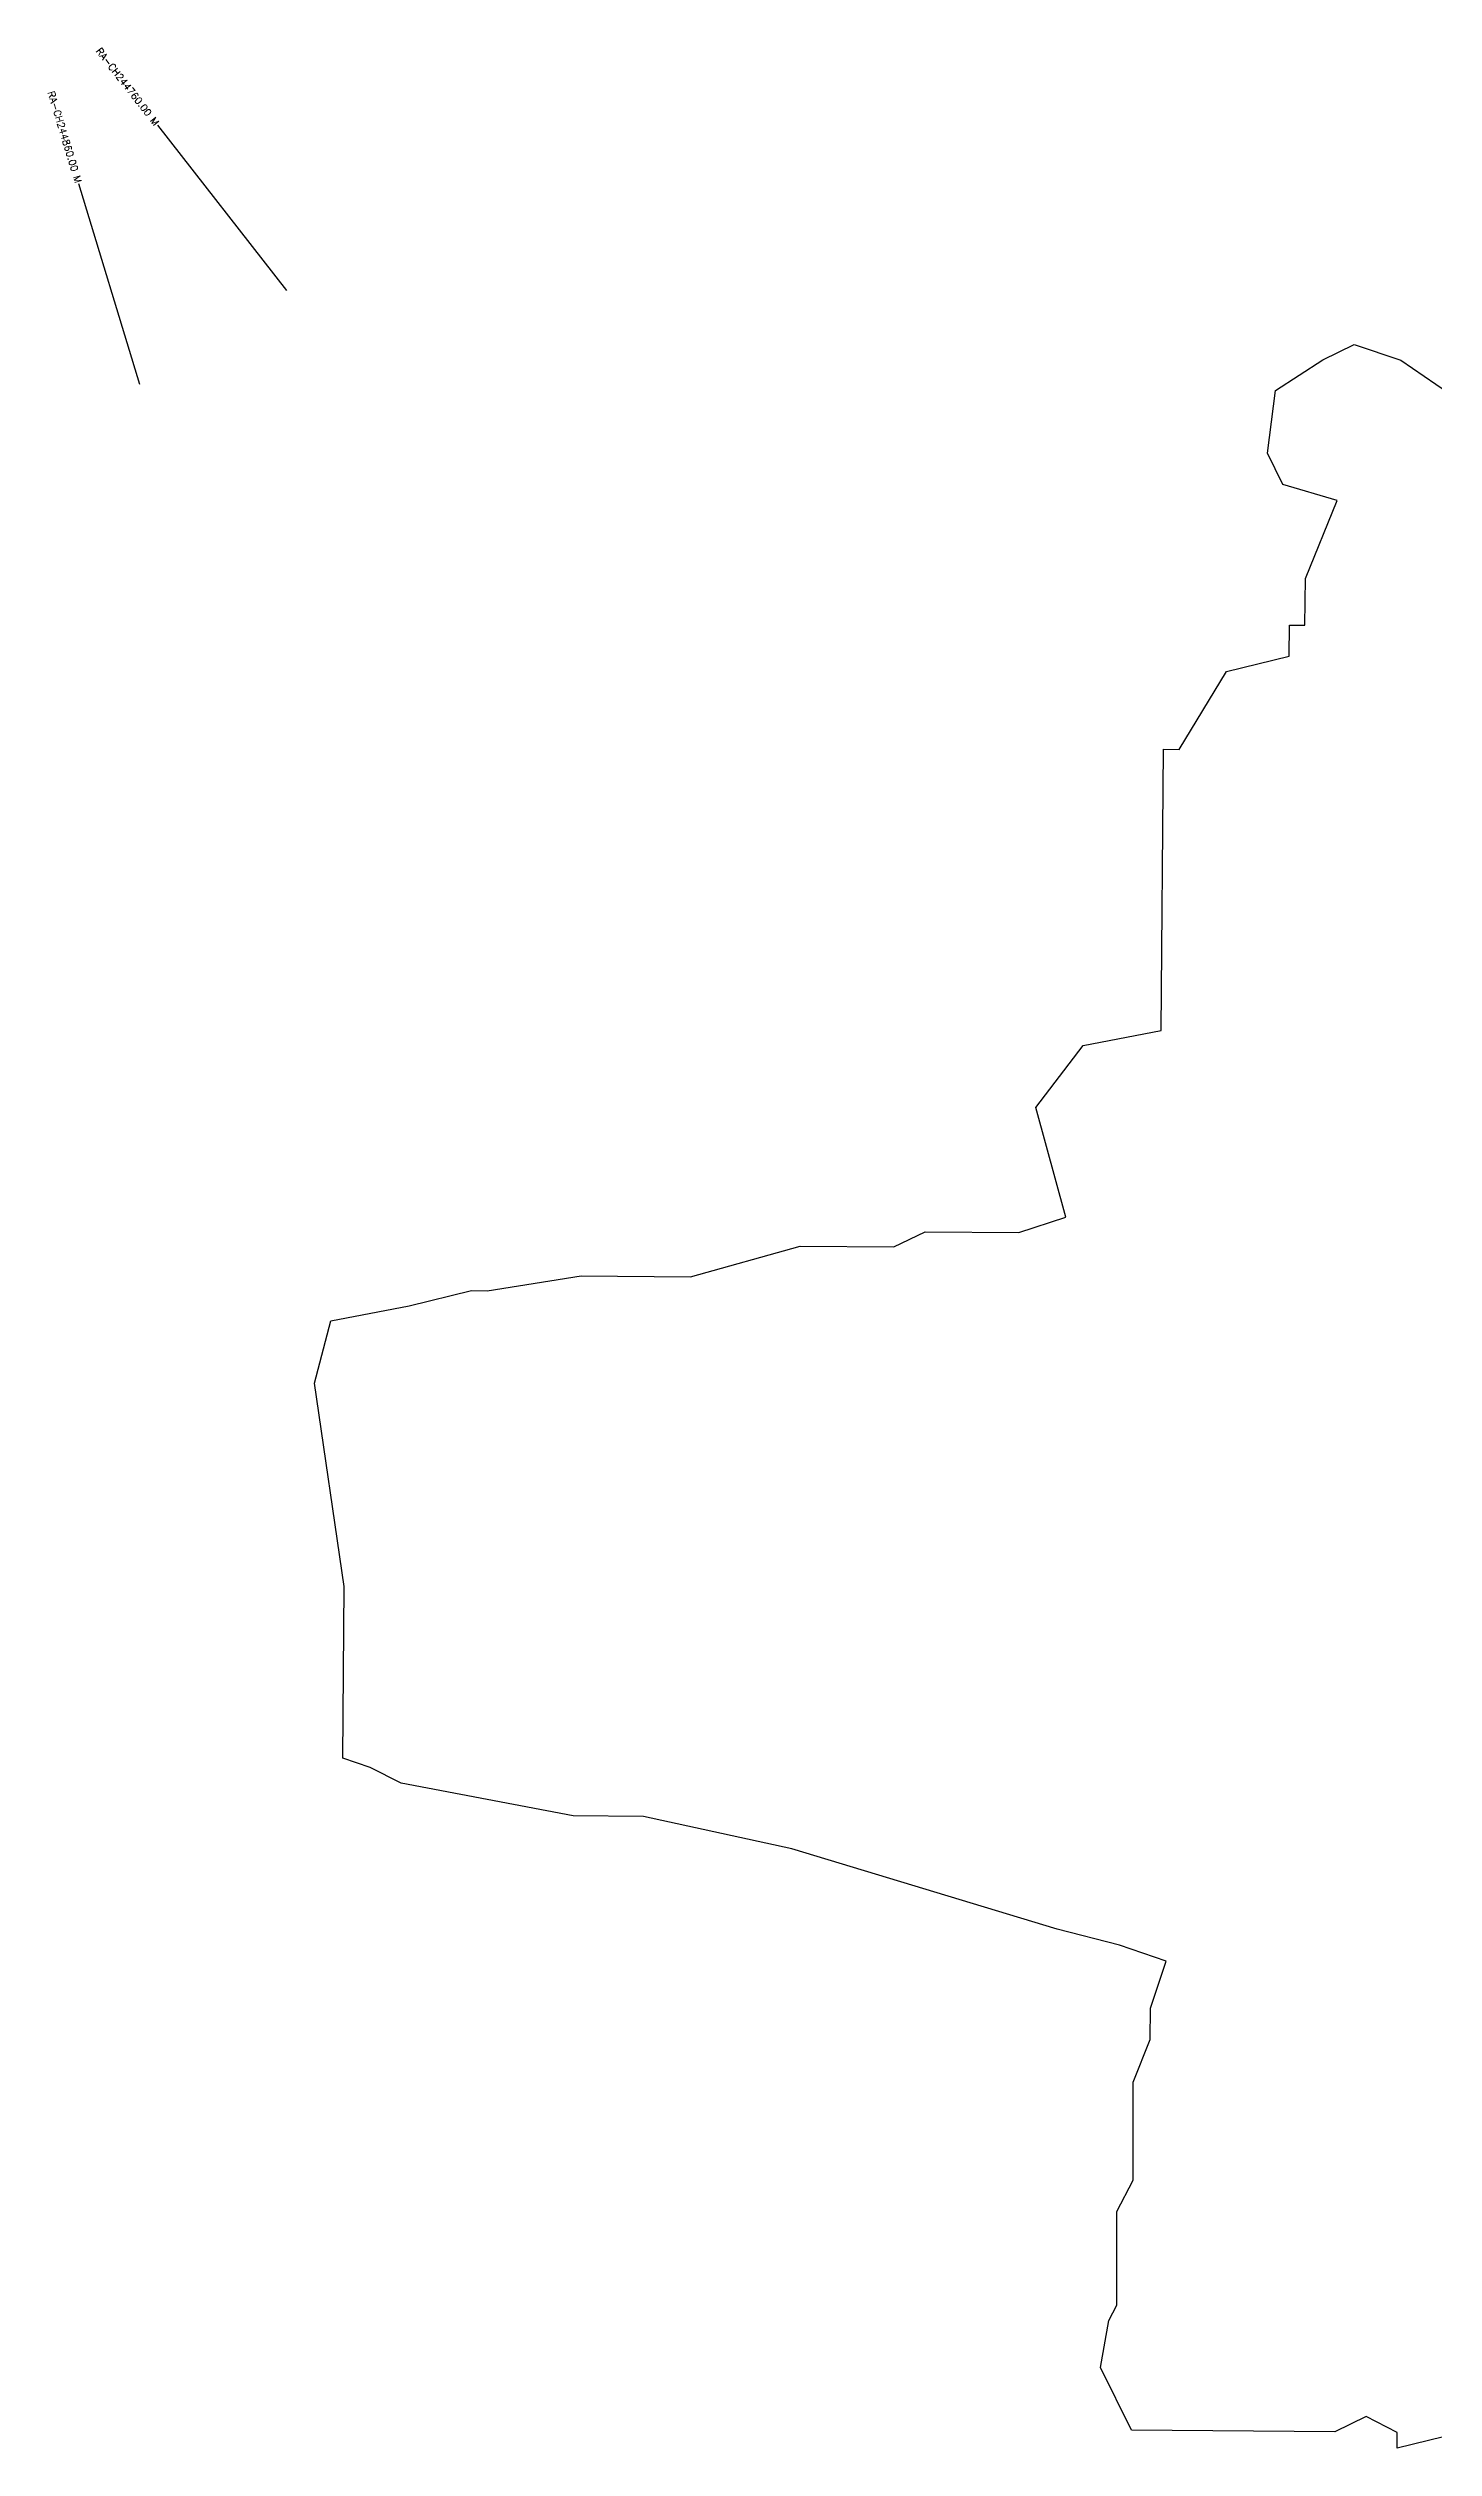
# Model space of a CAD drawing. Header units: metres. Extents: x 278224 to 282386, y 2044604 to 2047329.
# Drawn here: x 279231 to 280223, y 2045611 to 2047329 of the extents above; entities that cross this region are included whole.
import ezdxf
from ezdxf.enums import TextEntityAlignment as Align

# ---------------------------------------------------------------- set-up
doc = ezdxf.new("R2010")
doc.units = ezdxf.units.M
doc.layers.add('CS', color=134, linetype='Continuous')
doc.layers.add('CSMark', color=6, linetype='Continuous')
doc.styles.get("Standard").update_dxf_attribs({"font": 'simplex.shx'})

msp = doc.modelspace()

# ---------------------------------------------------------------- linework, layer by layer
at = {"color": 6, "flags": 128}
msp.add_lwpolyline([(280242, 2045621.6), (280197.1, 2045610.7), (280197.2, 2045621.9), (280174.9, 2045633.3), (280152.4, 2045622.3), (280006.8, 2045623.4), (279984.8, 2045668.4), (279990.6, 2045701.9), (279996.3, 2045713), (279996.3, 2045780.1), (280008.2, 2045802.5), (280008.2, 2045872.5), (280020.2, 2045903.2), (280020.4, 2045925.6), (280031.8, 2045959.1), (279998.3, 2045970.6), (279953.6, 2045982.1), (279763.7, 2046039.6), (279657.5, 2046062.8), (279607.1, 2046063.2), (279484.1, 2046086.5), (279461.8, 2046097.9), (279442.3, 2046104.4), (279443.3, 2046227.4), (279422.1, 2046373), (279433.7, 2046417.6), (279489.7, 2046428.4), (279534.5, 2046439.2), (279545.7, 2046439.1), (279612.9, 2046449.8), (279691.2, 2046449.1), (279769.7, 2046470.9), (279836.8, 2046470.4), (279859.2, 2046481.3), (279926.3, 2046480.8), (279960, 2046491.7), (279938.3, 2046570.2), (279972.2, 2046614.7), (280028.2, 2046625.4), (280029.8, 2046826.7), (280041, 2046826.6), (280075, 2046882.3), (280119.8, 2046893.2), (280119.9, 2046915.5), (280131.1, 2046915.4), (280131.4, 2046949), (280154.2, 2047004.7), (280115.2, 2047016.2), (280104.2, 2047038.7), (280110.1, 2047083.4), (280143.8, 2047105.5), (280166.3, 2047116.5), (280199.8, 2047105.1), (280233.1, 2047082.4)], dxfattribs=at)
at = {"layer": 'CS'}
for p, q in [((279402.2, 2047155.1), (279309.8, 2047273.3)), ((279296.9, 2047087.8), (279253.4, 2047231.4))]:
    msp.add_line(p, q, dxfattribs=at)

# ---------------------------------------------------------------- texts
at = {"layer": 'CSMark'}
for s, rotation, p in [('RA-CH244760.00 M', 308.0146, (279309.2, 2047274.1)), ('RA-CH244860.00 M', 286.8511, (279253.1, 2047232.3))]:
    msp.add_text(s, height=5, rotation=rotation, dxfattribs=at).set_placement(p, align=Align.MIDDLE_RIGHT)

doc.saveas('drawing.dxf')
